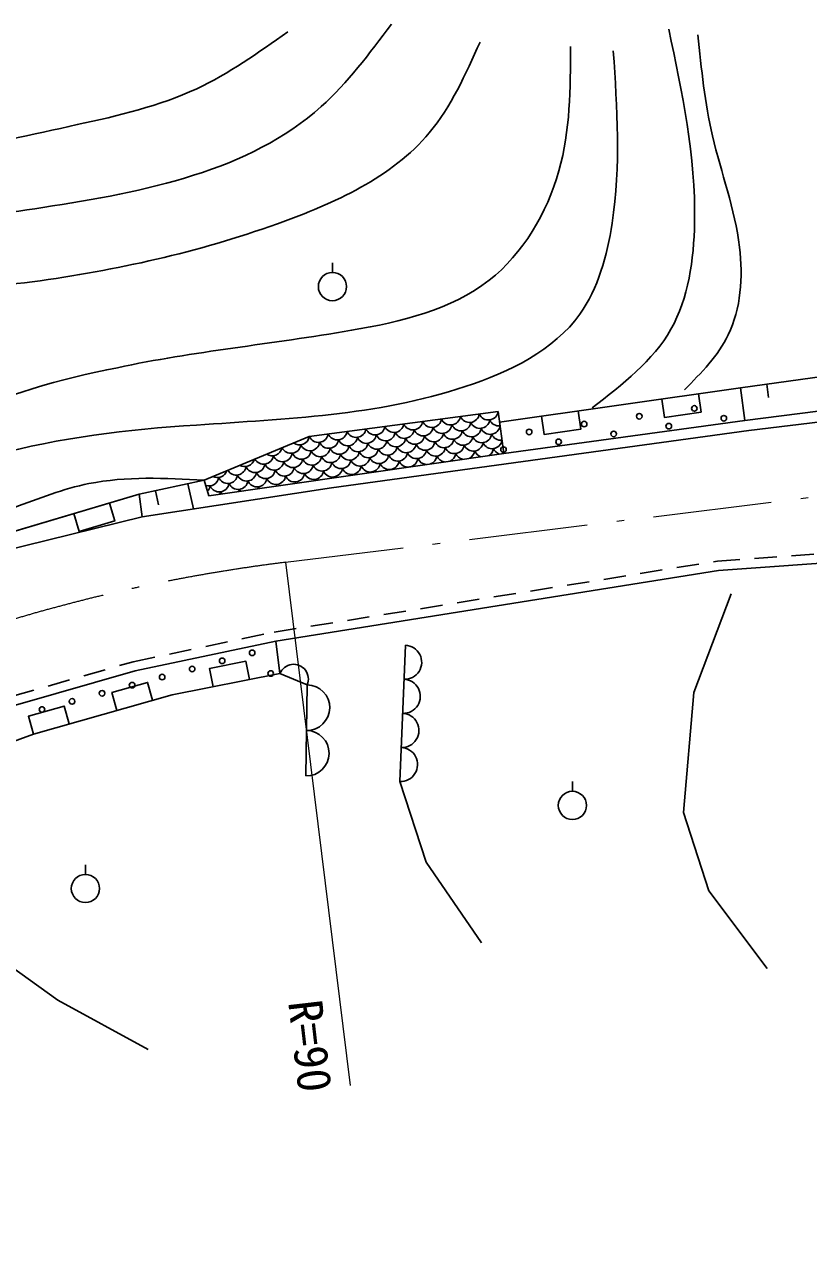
# Model space of a CAD drawing. Units: millimetres, scale not verified. Extents: x 40000 to 680000, y 20000 to 380000.
# Drawn here: x 432852 to 475150, y 262057 to 327613 of the extents above; entities that cross this region are included whole.
import ezdxf
from ezdxf.enums import TextEntityAlignment as Align

# ---------------------------------------------------------------- set-up
doc = ezdxf.new("R2010")
doc.units = ezdxf.units.MM
doc.header["$LTSCALE"] = 1000
doc.linetypes.add('USER2', pattern=[2, 1.2, -0.8])
doc.linetypes.add('USER4', pattern=[10, 6.4, -1.6, 0.4, -1.6])
for name, color, linetype, lineweight in [('M-BGD', 7, 'Continuous', 25), ('M-BMK', 2, 'USER4', 13), ('M-STR-HTXT', 7, 'Continuous', 13), ('M-STR-STR3', 7, 'Continuous', 25)]:
    doc.layers.add(name, color=color, linetype=linetype, lineweight=lineweight)
doc.styles.add('ＭＳ ゴシック', font='')
doc.styles.get('ＭＳ ゴシック').set_extended_font_data('MS Gothic')

# ---------------------------------------------------------------- blocks, each defined once
blk = doc.blocks.new('MARK1553C15L12W1')
at = {"color": 7, "linetype": 'Continuous', "lineweight": 25}
blk.add_arc((0, 0), 0.05, 270, 90, dxfattribs=at)
blk = doc.blocks.new('MARK1222C15L12W1')
at = {"color": 7, "linetype": 'Continuous', "lineweight": 25}
blk.add_lwpolyline([(0, -0.05), (0.05, -0.05), (0.05, 0.05), (0, 0.05)], dxfattribs=at)
blk = doc.blocks.new('MARK1169C15L12W1')
at = {"color": 7, "linetype": 'Continuous', "lineweight": 25}
blk.add_circle((0, 0), 0.05, dxfattribs=at)
blk = doc.blocks.new('MARK1119C15L7W1')
at = {"color": 7, "linetype": 'Continuous', "lineweight": 25}
blk.add_line((0, 0.024), (0, 0.05), dxfattribs=at)
blk.add_circle((0, -0.014), 0.038, dxfattribs=at)

msp = doc.modelspace()

# ---------------------------------------------------------------- linework, layer by layer
at = {"layer": 'M-BGD'}
for p, q in [((472892, 308203), (472991, 307491)), ((471706, 306236), (485748, 308072)), ((439041, 302262), (442556, 303026)), ((439920, 302453), (440083, 301702)), ((441677, 302835), (441973, 301473))]:
    msp.add_line(p, q, dxfattribs=at)
for points in [[(471467, 308005), (480015, 309190), (499059, 309149), (513084, 306145)], [(439210, 301052), (449424, 302609), (471923, 305712), (485744, 307372)], [(390114, 263769), (399355, 271446), (405620, 276800), (410824, 280514), (415603, 283483), (420926, 286204), (426477, 288728), (432376, 290893), (438838, 292745), (446414, 294335), (470290, 298160), (493386, 299809)], [(470967, 296888), (468950, 291574), (468407, 285096), (469764, 280868), (472907, 276678)], [(453103, 286771), (454520, 282419), (457506, 278075)], [(418771, 282799), (424140, 281403), (428050, 279727), (434660, 274979), (439532, 272310)]]:
    msp.add_lwpolyline(points, dxfattribs=at)
at = {"layer": 'M-BGD', "linetype": 'USER2'}
msp.add_lwpolyline([(389794, 264153), (399033, 271829), (405312, 277194), (410546, 280930), (415357, 283919), (420708, 286655), (426287, 289191), (432220, 291369), (438718, 293231), (446323, 294827), (470233, 298657), (493350, 300307)], dxfattribs=at)
at = {"layer": 'M-BGD'}
for points, knots in [([(397069, 294852), (398512, 296037), (399956, 297222), (401399, 298419), (403684, 300315), (405967, 302240), (407890, 304484), (410170, 307144), (411945, 310251), (414369, 312786), (416411, 314936), (418912, 316690), (421589, 317971), (425976, 320168), (430854, 321130), (435709, 322200), (437924, 322688), (440134, 323198), (442148, 324139), (443880, 324949), (445467, 326076), (447054, 327204)], [0, 0, 0, 0, 1, 1, 1, 2, 2, 2, 3, 3, 3, 4, 4, 4, 5, 5, 5, 6, 6, 6, 7, 7, 7, 7]), ([(452647, 327613), (451462, 326029), (450277, 324445), (448861, 323175), (444989, 319701), (439394, 318576), (433860, 317734), (429226, 317028), (424635, 316520), (420942, 314320), (417822, 312540), (415398, 309484), (412835, 306678), (408835, 302300), (404498, 298532), (400178, 294730)], [0, 0, 0, 0, 1, 1, 1, 2, 2, 2, 3, 3, 3, 4, 4, 4, 5, 5, 5, 5]), ([(463480, 306923), (465120, 308196), (466761, 309470), (467723, 311165), (468668, 312832), (468957, 314907), (468995, 316923), (469064, 320521), (468332, 323935), (467601, 327349)], [0, 0, 0, 0, 1, 1, 1, 2, 2, 2, 3, 3, 3, 3]), ([(401701, 293344), (403267, 294465), (404864, 295551), (406479, 296623), (409158, 298321), (411934, 299906), (414102, 302227), (416563, 304874), (418208, 308515), (420929, 310544), (424150, 312974), (428843, 313232), (433278, 313720), (437882, 314361), (442131, 315291), (446498, 316854), (449567, 317953), (452695, 319364), (454691, 321758), (455863, 323163), (456644, 324907), (457426, 326651)], [0, 0, 0, 0, 1, 1, 1, 2, 2, 2, 3, 3, 3, 4, 4, 4, 5, 5, 5, 6, 6, 6, 7, 7, 7, 7]), ([(469177, 327046), (469365, 325208), (469552, 323370), (469965, 321590), (470428, 319597), (471175, 317677), (471420, 315590), (471609, 313979), (471498, 312268), (470814, 310862), (470269, 309743), (469359, 308818), (468450, 307892)], [0, 0, 0, 0, 1, 1, 1, 2, 2, 2, 3, 3, 3, 4, 4, 4, 4]), ([(428807, 306381), (431748, 307553), (434773, 308502), (437875, 309092), (441996, 309975), (446130, 310353), (450505, 311110), (453168, 311574), (455872, 312200), (457922, 313809), (459738, 315235), (461041, 317433), (461681, 319706), (462298, 321894), (462300, 324152), (462302, 326409)], [0, 0, 0, 0, 1, 1, 1, 2, 2, 2, 3, 3, 3, 4, 4, 4, 5, 5, 5, 5]), ([(431224, 304378), (434753, 305308), (438395, 305772), (442136, 305992), (447003, 306352), (451790, 306468), (456629, 308072), (459029, 308859), (461420, 310037), (462809, 311978), (463797, 313360), (464279, 315129), (464547, 316882), (465025, 320013), (464819, 323094), (464613, 326175)], [0, 0, 0, 0, 1, 1, 1, 2, 2, 2, 3, 3, 3, 4, 4, 4, 5, 5, 5, 5]), ([(432285, 301538), (433626, 302039), (434959, 302559), (436335, 302837), (438347, 303245), (440451, 303135), (442556, 303026)], [0, 0, 0, 0, 1, 1, 1, 2, 2, 2, 2])]:
    msp.add_open_spline(points, degree=3, knots=knots, dxfattribs=at)
at = {"layer": 'M-BMK'}
msp.add_line((446933, 298594), (477022, 302325), dxfattribs=at)
msp.add_arc((458009, 209278), 90000, 97.06882, 133.5993, dxfattribs=at)
at = {"layer": 'M-STR-HTXT'}
msp.add_line((446933, 298594), (450432, 270378), dxfattribs=at)
at = {"layer": 'M-STR-STR3'}
for p, q in [((458483, 306158), (471467, 308005)), ((428833, 299233), (439041, 302262)), ((446414, 294335), (446632, 292596)), ((453103, 286771), (453401, 294119))]:
    msp.add_line(p, q, dxfattribs=at)
for points in [[(471467, 308005), (471706, 306236), (458706, 304467)], [(442556, 303026), (448221, 305387), (458408, 306728)], [(458408, 306728), (458706, 304467), (442804, 302181), (442556, 303026)], [(439041, 302262), (439210, 301052), (428973, 298528), (428833, 299233)], [(446632, 292596), (440826, 291447), (433348, 289332), (427232, 287097), (420867, 284272), (415009, 280861), (408118, 276364), (403548, 272762), (391518, 262057)], [(448038, 287069), (448113, 291984), (446632, 292596)]]:
    msp.add_lwpolyline(points, dxfattribs=at)
msp.add_lwpolyline([(428833, 299233), (439041, 302262), (439210, 301052), (428973, 298528)], close=True, dxfattribs=at)
for centre, start, end in [((453805, 306267), 203.06979, 351.93638), ((454824, 306401), 203.06979, 351.93638), ((455843, 306535), 203.06979, 351.93638), ((456861, 306669), 203.06979, 351.93638), ((457422, 306349), 203.06979, 351.93638), ((457880, 306803), 203.06979, 351.93638), ((458440, 306483), 203.06979, 277.51634), ((448711, 305596), 203.06979, 351.93638), ((449730, 305730), 203.06979, 351.93638), ((450749, 305864), 203.06979, 351.93638), ((451768, 305998), 203.06979, 351.93638), ((452328, 305678), 203.06979, 351.93638), ((452786, 306132), 203.06979, 351.93638), ((453347, 305813), 203.06979, 351.93638), ((454365, 305947), 203.06979, 351.93638), ((454926, 305627), 203.06979, 351.93638), ((455384, 306081), 203.06979, 351.93638), ((455944, 305761), 203.06979, 351.93638), ((456403, 306215), 203.06979, 351.93638), ((456963, 305895), 203.06979, 351.93638), ((457523, 305576), 203.06979, 351.93638), ((457982, 306029), 203.06979, 351.93638), ((458542, 305710), 203.06979, 277.52959), ((447234, 305007), 205.78384, 351.93638), ((447693, 305461), 233.30334, 351.93638), ((448253, 305142), 203.06979, 351.93638), ((449272, 305276), 203.06979, 351.93638), ((449832, 304956), 203.06979, 351.93638), ((450290, 305410), 203.06979, 351.93638), ((450851, 305090), 203.06979, 351.93638), ((451309, 305544), 203.06979, 351.93638), ((451870, 305224), 203.06979, 351.93638), ((452888, 305359), 203.06979, 351.93638), ((453449, 305039), 203.06979, 351.93638), ((453907, 305493), 203.06979, 351.93638), ((454467, 305173), 203.06979, 351.93638), ((455486, 305307), 203.06979, 351.93638), ((456046, 304987), 203.06979, 351.93638), ((456505, 305441), 203.06979, 351.93638), ((457065, 305122), 203.06979, 351.93638), ((458084, 305256), 203.06979, 351.93638), ((445757, 304419), 208.50502, 351.93638), ((446216, 304873), 236.51234, 348.72739), ((446776, 304554), 203.06979, 351.93638), ((447795, 304688), 203.06979, 351.93638), ((448355, 304368), 203.06979, 351.93638), ((448813, 304822), 203.06979, 351.93638), ((449374, 304502), 203.06979, 351.93638), ((450392, 304636), 203.06979, 351.93638), ((450953, 304317), 203.06979, 351.93638), ((451411, 304770), 203.06979, 351.93638), ((451971, 304451), 203.06979, 351.93638), ((452430, 304905), 203.06979, 351.93638), ((452990, 304585), 203.06979, 351.93638), ((453550, 304265), 203.06979, 351.93638), ((454009, 304719), 203.06979, 351.93638), ((454569, 304399), 203.06979, 265.99425), ((455028, 304853), 203.06979, 351.93638), ((454569, 304399), 290.36621, 351.93638), ((455588, 304533), 203.06979, 260.86821), ((455588, 304533), 295.49225, 351.93638), ((456607, 304668), 203.06979, 256.9178), ((456607, 304668), 299.44266, 351.93638), ((457625, 304802), 203.06979, 253.56976), ((457625, 304802), 302.7907, 351.93638), ((458644, 304936), 203.06979, 250.60339), ((443261, 303697), 243.33649, 341.90324), ((444280, 303831), 211.23961, 351.93638), ((444738, 304285), 239.84708, 345.39265), ((445299, 303965), 203.06979, 351.93638), ((445859, 303646), 203.06979, 351.93638), ((446317, 304100), 203.06979, 351.93638), ((446878, 303780), 203.06979, 351.93638), ((447336, 304234), 203.06979, 351.93638), ((447897, 303914), 203.06979, 351.93638), ((448915, 304048), 203.06979, 351.93638), ((449476, 303728), 203.06979, 351.93638), ((449934, 304182), 203.06979, 351.93638), ((450494, 303863), 203.06979, 351.93638), ((451513, 303997), 203.06979, 351.93638), ((452532, 304131), 203.06979, 351.93638), ((442803, 303243), 252.36629, 351.93638), ((443822, 303377), 203.06979, 351.93638), ((444382, 303058), 203.06979, 351.93638), ((444840, 303511), 203.06979, 351.93638), ((445401, 303192), 203.06979, 351.93638), ((446419, 303326), 203.06979, 351.93638), ((447438, 303460), 203.06979, 351.93638), ((448457, 303594), 203.06979, 351.93638), ((442344, 302789), 316.73732, 351.93638), ((443363, 302923), 203.06979, 351.93638), ((442905, 302469), 337.66787, 351.93638), ((443924, 302604), 203.06979, 217.18976), ((443924, 302604), 339.1707, 351.93638), ((444942, 302738), 203.06979, 215.70848), ((444942, 302738), 340.65198, 351.93638), ((445961, 302872), 203.06979, 214.2469)]:
    msp.add_arc(centre, 533, start, end, dxfattribs=at)

# ---------------------------------------------------------------- block references
at = {"layer": 'M-BGD', "xscale": 20000, "yscale": 20000}
for p in [(449469, 313746), (462407, 285763), (436145, 281279)]:
    msp.add_blockref('MARK1119C15L7W1', p, dxfattribs=at)
at = {"layer": 'M-STR-STR3'}
for name, p, xscale, yscale, rotation in [('MARK1222C15L12W1', (468221, 307543), 20000, 20000, 278.09765), ('MARK1169C15L12W1', (468984, 306894), 3000, 3000, 98.09765), ('MARK1222C15L12W1', (461729, 306620), 20000, 20000, 278.09765), ('MARK1169C15L12W1', (463044, 306049), 3000, 3000, 98.09765), ('MARK1169C15L12W1', (466014, 306472), 3000, 3000, 98.09765), ('MARK1169C15L12W1', (470575, 306363), 3000, 3000, 98.09765), ('MARK1169C15L12W1', (460074, 305627), 3000, 3000, 98.09765), ('MARK1169C15L12W1', (464635, 305518), 3000, 3000, 98.09765), ('MARK1169C15L12W1', (467605, 305940), 3000, 3000, 98.09765), ('MARK1169C15L12W1', (458695, 304673), 3000, 3000, 98.09765), ('MARK1169C15L12W1', (461665, 305095), 3000, 3000, 98.09765), ('MARK1222C15L12W1', (436489, 301505), 20000, 20000, 286.52876), ('MARK1169C15L12W1', (445141, 293714), 3000, 3000, 311.66727), ('MARK1553C15L12W1', (453363, 293201), 18386, 18386, 357.67847), ('MARK1169C15L12W1', (441903, 292840), 3000, 3000, 311.66727), ('MARK1222C15L12W1', (444012, 292078), 20000, 20000, 101.19204), ('MARK1169C15L12W1', (443522, 293277), 3000, 3000, 311.66727), ('MARK1553C15L12W1', (447372, 292290), 16026, 16026, 67.54901), ('MARK1169C15L12W1', (440284, 292403), 3000, 3000, 311.66727), ('MARK1169C15L12W1', (446139, 292594), 3000, 3000, 311.66727), ('MARK1169C15L12W1', (437046, 291529), 3000, 3000, 311.66727), ('MARK1222C15L12W1', (438811, 290878), 20000, 20000, 105.794), ('MARK1169C15L12W1', (438665, 291966), 3000, 3000, 311.66727), ('MARK1553C15L12W1', (448094, 290755), 24581, 24581, 359.13195), ('MARK1553C15L12W1', (453289, 291364), 18387, 18387, 357.67847), ('MARK1169C15L12W1', (435427, 291092), 3000, 3000, 311.66727), ('MARK1222C15L12W1', (434311, 289605), 20000, 20000, 105.794), ('MARK1169C15L12W1', (433807, 290656), 3000, 3000, 311.66727), ('MARK1553C15L12W1', (453214, 289526), 18386, 18386, 357.67847), ('MARK1553C15L12W1', (448057, 288297), 24581, 24581, 359.13195), ('MARK1553C15L12W1', (453140, 287689), 18387, 18387, 357.67847)]:
    msp.add_blockref(name, p, dxfattribs=dict(at, xscale=xscale, yscale=yscale, rotation=rotation))

# ---------------------------------------------------------------- texts
at = {"layer": 'M-STR-HTXT', "style": 'ＭＳ ゴシック'}
msp.add_text('R=90', height=1833, rotation=276.6, dxfattribs=at).set_placement((446532, 274821), align=Align.BOTTOM_LEFT)

doc.saveas('drawing.dxf')
